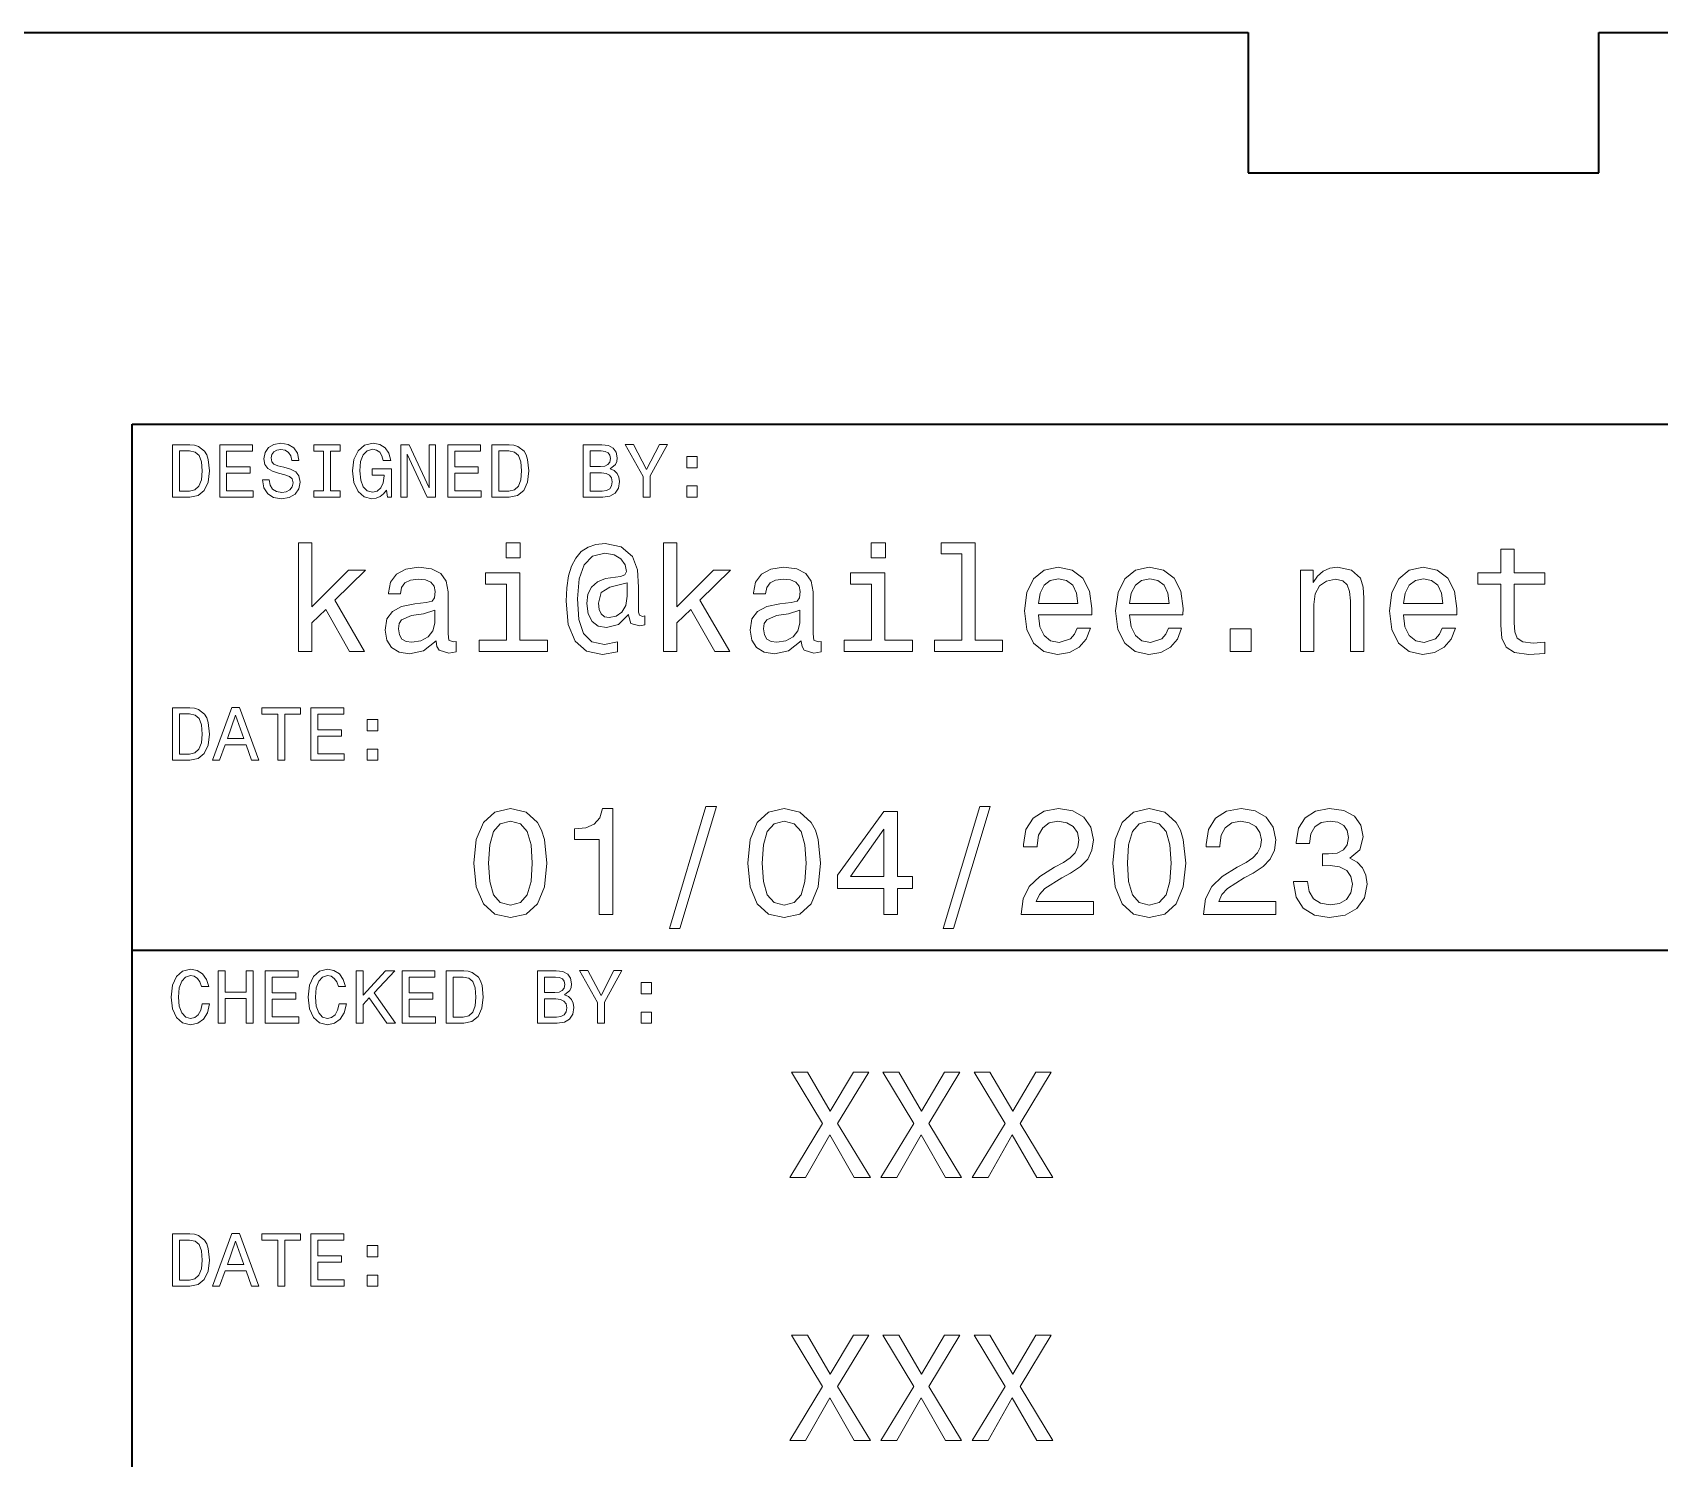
# Model space of a CAD drawing. Extents: x 0 to 1400, y 0 to 600.
# Drawn here: x 1187.16 to 1233.55, y 50.51 to 91.17 of the extents above; entities that cross this region are included whole.
import ezdxf

# ---------------------------------------------------------------- set-up
doc = ezdxf.new("R2010")
doc.units = 0

msp = doc.modelspace()

# ---------------------------------------------------------------- linework, layer by layer
at = {"color": 7, "lineweight": 35}
for p, q in [((1181.822754, 91.171394), (1221.822754, 91.171394)), ((1221.822754, 91.171394), (1221.822754, 87.171394)), ((1231.822754, 87.171394), (1231.822754, 91.171394)), ((1231.822754, 91.171394), (1261.822754, 91.171394)), ((1221.822754, 87.171394), (1231.822754, 87.171394)), ((1190, 20), (1190, 80)), ((1190, 80), (1380, 80)), ((1190, 65), (1235, 65))]:
    msp.add_line(p, q, dxfattribs=at)
at = {"color": 7, "lineweight": 13}
for points in [[(1191.648438, 79.418587), (1191.14917, 79.418587), (1191.14917, 77.918587), (1191.648438, 77.918587), (1191.884033, 77.966141), (1192.059082, 78.110947), (1192.167114, 78.346542), (1192.206055, 78.668587), (1192.171509, 78.997116), (1192.128296, 79.126801), (1192.067749, 79.230545), (1191.8927, 79.371033), (1191.778076, 79.405617)], [(1192.497803, 77.918587), (1193.448853, 77.918587), (1193.448853, 78.100143), (1192.696655, 78.100143), (1192.696655, 78.60807), (1193.366699, 78.60807), (1193.366699, 78.78746), (1192.696655, 78.78746), (1192.696655, 79.23703), (1193.431519, 79.23703), (1193.431519, 79.418587), (1192.497803, 79.418587)], [(1193.911377, 78.413544), (1193.714722, 78.413544), (1193.757935, 78.184441), (1193.865967, 78.015846), (1194.032471, 77.914261), (1194.257202, 77.877518), (1194.479858, 77.912102), (1194.64624, 78.007202), (1194.752197, 78.156342), (1194.791016, 78.353027), (1194.758667, 78.530258), (1194.667847, 78.644814), (1194.520874, 78.720459), (1194.324219, 78.776657), (1194.15564, 78.817719), (1194.04541, 78.865273), (1193.982666, 78.934441), (1193.963257, 79.042503), (1193.982666, 79.139771), (1194.03894, 79.213257), (1194.125366, 79.26297), (1194.244263, 79.280258), (1194.365234, 79.258644), (1194.460327, 79.200287), (1194.523071, 79.103027), (1194.553345, 78.971184), (1194.75, 78.971184), (1194.75, 78.975502), (1194.715454, 79.178673), (1194.613892, 79.329971), (1194.453857, 79.425072), (1194.237793, 79.457489), (1194.043213, 79.425072), (1193.891968, 79.33429), (1193.794678, 79.193802), (1193.760132, 79.012245), (1193.788208, 78.850143), (1193.870361, 78.739914), (1194, 78.666428), (1194.177246, 78.610229), (1194.352295, 78.560516), (1194.484131, 78.51297), (1194.564087, 78.443802), (1194.592163, 78.331413), (1194.566284, 78.216858), (1194.499268, 78.130402), (1194.397705, 78.07637), (1194.265869, 78.059074), (1194.118896, 78.082855), (1194.00647, 78.152016), (1193.935181, 78.264404)], [(1195.45459, 78.100143), (1195.177979, 78.100143), (1195.177979, 77.918587), (1195.930176, 77.918587), (1195.930176, 78.100143), (1195.653442, 78.100143), (1195.653442, 79.23703), (1195.930176, 79.23703), (1195.930176, 79.418587), (1195.177979, 79.418587), (1195.177979, 79.23703), (1195.45459, 79.23703)], [(1197.250732, 78.119598), (1197.287476, 77.918587), (1197.395508, 77.918587), (1197.395508, 78.729103), (1196.848755, 78.729103), (1196.848755, 78.545387), (1197.185913, 78.545387), (1197.185913, 78.532417), (1197.159912, 78.333572), (1197.09082, 78.1866), (1196.984863, 78.093658), (1196.853027, 78.0634), (1196.706055, 78.102303), (1196.591553, 78.219017), (1196.518066, 78.411385), (1196.492065, 78.675072), (1196.515869, 78.9366), (1196.589355, 79.12896), (1196.706055, 79.245674), (1196.863892, 79.286743), (1196.971924, 79.265129), (1197.060547, 79.204613), (1197.125366, 79.103027), (1197.162109, 78.966858), (1197.376099, 78.966858), (1197.319824, 79.174347), (1197.213989, 79.329971), (1197.064819, 79.425072), (1196.876831, 79.459656), (1196.630371, 79.405617), (1196.44458, 79.247841), (1196.325684, 78.999275), (1196.284546, 78.668587), (1196.325684, 78.335732), (1196.44458, 78.087173), (1196.619629, 77.92939), (1196.840088, 77.877518), (1196.963257, 77.894814), (1197.073486, 77.938042), (1197.168579, 78.013687)], [(1197.663574, 77.918587), (1197.842896, 77.918587), (1197.842896, 79.148415), (1198.417847, 77.918587), (1198.64917, 77.918587), (1198.64917, 79.418587), (1198.467529, 79.418587), (1198.467529, 78.188759), (1197.89917, 79.418587), (1197.663574, 79.418587)], [(1199.003662, 77.918587), (1199.95459, 77.918587), (1199.95459, 78.100143), (1199.202393, 78.100143), (1199.202393, 78.60807), (1199.872437, 78.60807), (1199.872437, 78.78746), (1199.202393, 78.78746), (1199.202393, 79.23703), (1199.937378, 79.23703), (1199.937378, 79.418587), (1199.003662, 79.418587)], [(1200.75647, 79.418587), (1200.257202, 79.418587), (1200.257202, 77.918587), (1200.75647, 77.918587), (1200.992065, 77.966141), (1201.167114, 78.110947), (1201.275269, 78.346542), (1201.314087, 78.668587), (1201.279541, 78.997116), (1201.236328, 79.126801), (1201.175781, 79.230545), (1201.000732, 79.371033), (1200.886108, 79.405617)], [(1203.631104, 78.729103), (1203.782471, 78.854469), (1203.821289, 78.938759), (1203.834351, 79.042503), (1203.806152, 79.204613), (1203.721924, 79.321327), (1203.585693, 79.392647), (1203.395508, 79.418587), (1202.861694, 79.418587), (1202.861694, 77.918587), (1203.425781, 77.918587), (1203.626831, 77.948845), (1203.775879, 78.03746), (1203.868896, 78.177956), (1203.901245, 78.368156), (1203.881836, 78.495674), (1203.829956, 78.601585), (1203.745728, 78.67939)], [(1204.774536, 77.918587), (1204.774536, 78.525932), (1205.267334, 79.420746), (1205.04248, 79.420746), (1204.672852, 78.709656), (1204.29895, 79.420746), (1204.059082, 79.420746), (1204.573486, 78.51297), (1204.573486, 77.918587)], [(1191.633301, 79.239189), (1191.797607, 79.206772), (1191.909912, 79.107346), (1191.976929, 78.930115), (1191.998535, 78.668587), (1191.974731, 78.415703), (1191.907837, 78.238472), (1191.793213, 78.132561), (1191.633301, 78.097984), (1191.350098, 78.097984), (1191.350098, 79.239189)], [(1200.741333, 79.239189), (1200.90564, 79.206772), (1201.018066, 79.107346), (1201.084961, 78.930115), (1201.106689, 78.668587), (1201.082886, 78.415703), (1201.015869, 78.238472), (1200.901245, 78.132561), (1200.741333, 78.097984), (1200.458252, 78.097984), (1200.458252, 79.239189)], [(1203.354492, 78.796112), (1203.060547, 78.796112), (1203.060547, 79.239189), (1203.371704, 79.239189), (1203.488525, 79.226227), (1203.570557, 79.187317), (1203.620361, 79.120316), (1203.637573, 79.020889), (1203.618164, 78.921471), (1203.566284, 78.852303), (1203.477661, 78.809074)], [(1205.814087, 78.757202), (1206.112427, 78.757202), (1206.112427, 79.079247), (1205.814087, 79.079247)], [(1203.401978, 78.097984), (1203.060547, 78.097984), (1203.060547, 78.614555), (1203.382568, 78.614555), (1203.518677, 78.599426), (1203.615967, 78.554031), (1203.674316, 78.476227), (1203.693848, 78.363831), (1203.674316, 78.244957), (1203.620361, 78.162827), (1203.529541, 78.113113)], [(1205.814087, 77.918587), (1206.112427, 77.918587), (1206.112427, 78.240631), (1205.814087, 78.240631)], [(1194.742065, 73.520172), (1195.122437, 73.520172), (1195.122437, 74.337173), (1195.520142, 74.721901), (1196.203125, 73.520172), (1196.631104, 73.520172), (1195.779541, 74.985588), (1196.65271, 75.841499), (1196.172852, 75.841499), (1195.122437, 74.795387), (1195.122437, 76.623917), (1194.742065, 76.623917)], [(1201.070557, 76.623917), (1200.668579, 76.623917), (1200.668579, 76.191643), (1201.070557, 76.191643)], [(1204.619507, 74.285301), (1204.619507, 74.536026), (1204.550415, 74.523056), (1204.468262, 74.553314), (1204.442261, 74.644089), (1204.442261, 75.353027), (1204.407715, 75.854469), (1204.269409, 76.226227), (1203.94519, 76.502884), (1203.491333, 76.602303), (1203.227661, 76.57637), (1203.002808, 76.498558), (1202.80835, 76.368874), (1202.65271, 76.187317), (1202.531616, 75.958214), (1202.44519, 75.677231), (1202.393311, 75.340057), (1202.375977, 74.959656), (1202.436523, 74.289627), (1202.631104, 73.814117), (1202.955322, 73.528816), (1203.417847, 73.438042), (1203.841431, 73.507202), (1203.841431, 73.792503), (1203.469727, 73.723343), (1203.110962, 73.796829), (1202.873169, 74.034584), (1202.743408, 74.4366), (1202.70459, 75.020172), (1202.747803, 75.590775), (1202.894775, 75.997116), (1203.132568, 76.243515), (1203.478394, 76.325645), (1203.742065, 76.278099), (1203.936523, 76.165703), (1204.057617, 75.997116), (1204.10083, 75.802589), (1204.053223, 75.707489), (1203.923584, 75.664261), (1203.5, 75.599426), (1203.266479, 75.504318), (1203.0979, 75.357346), (1202.998535, 75.154175), (1202.968262, 74.886169), (1203.007202, 74.596542), (1203.115234, 74.380402), (1203.29248, 74.246399), (1203.525879, 74.203171), (1203.867432, 74.293945), (1204.156982, 74.579247), (1204.156982, 74.553314), (1204.226196, 74.324203), (1204.463989, 74.255043)], [(1205.151245, 73.520172), (1205.531616, 73.520172), (1205.531616, 74.337173), (1205.929321, 74.721901), (1206.612305, 73.520172), (1207.040283, 73.520172), (1206.188721, 74.985588), (1207.06189, 75.841499), (1206.582031, 75.841499), (1205.531616, 74.795387), (1205.531616, 76.623917), (1205.151245, 76.623917)], [(1211.479736, 76.623917), (1211.077759, 76.623917), (1211.077759, 76.191643), (1211.479736, 76.191643)], [(1213.66272, 76.304031), (1213.66272, 73.840057), (1212.880371, 73.840057), (1212.880371, 73.520172), (1214.821289, 73.520172), (1214.821289, 73.840057), (1214.043213, 73.840057), (1214.043213, 76.623917), (1213.066284, 76.623917), (1213.066284, 76.304031)], [(1229.030273, 75.439484), (1229.030273, 74.276657), (1229.056152, 73.900574), (1229.177246, 73.641212), (1229.419312, 73.489914), (1229.829956, 73.438042), (1230.279541, 73.459656), (1230.279541, 73.788185), (1229.950928, 73.762245), (1229.65271, 73.796829), (1229.492798, 73.9049), (1229.423584, 74.086456), (1229.410645, 74.341499), (1229.410645, 75.439484), (1230.279541, 75.439484), (1230.279541, 75.763687), (1229.410645, 75.763687), (1229.410645, 76.44236), (1229.030273, 76.44236), (1229.030273, 75.763687), (1228.373169, 75.763687), (1228.373169, 75.439484)], [(1198.671387, 73.822769), (1198.671387, 73.809799), (1198.692993, 73.662827), (1198.757935, 73.559074), (1199.030151, 73.476944), (1199.242065, 73.511528), (1199.242065, 73.805473), (1199.151245, 73.792503), (1199.030151, 73.848701), (1199.008545, 74.021614), (1199.008545, 75.223343), (1198.956665, 75.530258), (1198.80542, 75.746399), (1198.541748, 75.876083), (1198.169922, 75.92363), (1197.806885, 75.871758), (1197.538818, 75.724785), (1197.370239, 75.495674), (1197.314087, 75.193085), (1197.314087, 75.167145), (1197.655518, 75.167145), (1197.685791, 75.348701), (1197.780884, 75.478386), (1197.936523, 75.556198), (1198.156982, 75.586456), (1198.368774, 75.564842), (1198.520142, 75.5), (1198.610962, 75.387604), (1198.641113, 75.231987), (1198.623901, 75.05043), (1198.554688, 74.959656), (1198.381836, 74.916428), (1198.057617, 74.881844), (1197.685791, 74.804031), (1197.422119, 74.665703), (1197.266479, 74.44957), (1197.218994, 74.129684), (1197.262207, 73.844383), (1197.39624, 73.632561), (1197.612305, 73.498558), (1197.910645, 73.451012), (1198.312622, 73.541786)], [(1201.057617, 73.840057), (1201.057617, 75.763687), (1200.080688, 75.763687), (1200.080688, 75.439484), (1200.677246, 75.439484), (1200.677246, 73.840057), (1199.899048, 73.840057), (1199.899048, 73.520172), (1201.84436, 73.520172), (1201.84436, 73.840057)], [(1209.080688, 73.822769), (1209.080688, 73.809799), (1209.102295, 73.662827), (1209.167114, 73.559074), (1209.439453, 73.476944), (1209.651245, 73.511528), (1209.651245, 73.805473), (1209.560425, 73.792503), (1209.439453, 73.848701), (1209.417847, 74.021614), (1209.417847, 75.223343), (1209.365967, 75.530258), (1209.2146, 75.746399), (1208.950928, 75.876083), (1208.579224, 75.92363), (1208.216064, 75.871758), (1207.94812, 75.724785), (1207.779541, 75.495674), (1207.723267, 75.193085), (1207.723267, 75.167145), (1208.064819, 75.167145), (1208.095093, 75.348701), (1208.190186, 75.478386), (1208.345825, 75.556198), (1208.566284, 75.586456), (1208.778076, 75.564842), (1208.929321, 75.5), (1209.020142, 75.387604), (1209.050415, 75.231987), (1209.033081, 75.05043), (1208.963989, 74.959656), (1208.791016, 74.916428), (1208.466797, 74.881844), (1208.095093, 74.804031), (1207.831421, 74.665703), (1207.675781, 74.44957), (1207.628174, 74.129684), (1207.671387, 73.844383), (1207.80542, 73.632561), (1208.021606, 73.498558), (1208.319824, 73.451012), (1208.721802, 73.541786)], [(1211.466797, 73.840057), (1211.466797, 75.763687), (1210.489868, 75.763687), (1210.489868, 75.439484), (1211.086426, 75.439484), (1211.086426, 73.840057), (1210.30835, 73.840057), (1210.30835, 73.520172), (1212.25354, 73.520172), (1212.25354, 73.840057)], [(1215.841431, 74.570602), (1217.363037, 74.570602), (1217.367432, 74.747841), (1217.298218, 75.244957), (1217.108032, 75.616714), (1216.80542, 75.841499), (1216.403442, 75.92363), (1216.01001, 75.837173), (1215.707397, 75.5951), (1215.512939, 75.201729), (1215.443726, 74.682999), (1215.508545, 74.151299), (1215.703125, 73.762245), (1216.001343, 73.520172), (1216.390503, 73.438042), (1216.727661, 73.494232), (1217.004272, 73.641212), (1217.207397, 73.874641), (1217.324219, 74.185875), (1216.94812, 74.185875), (1216.870239, 74.01297), (1216.757935, 73.883286), (1216.437988, 73.779541), (1216.19165, 73.827087), (1216.005737, 73.978386), (1215.884644, 74.224785), (1215.841431, 74.557632)], [(1218.443726, 74.570602), (1219.965332, 74.570602), (1219.969727, 74.747841), (1219.900513, 75.244957), (1219.710327, 75.616714), (1219.407715, 75.841499), (1219.005737, 75.92363), (1218.612305, 75.837173), (1218.309692, 75.5951), (1218.115234, 75.201729), (1218.046021, 74.682999), (1218.110962, 74.151299), (1218.30542, 73.762245), (1218.60376, 73.520172), (1218.992798, 73.438042), (1219.329956, 73.494232), (1219.606567, 73.641212), (1219.809814, 73.874641), (1219.926514, 74.185875), (1219.550415, 74.185875), (1219.472534, 74.01297), (1219.360229, 73.883286), (1219.040283, 73.779541), (1218.793945, 73.827087), (1218.608032, 73.978386), (1218.486938, 74.224785), (1218.443726, 74.557632)], [(1223.315552, 73.520172), (1223.695923, 73.520172), (1223.695923, 74.860229), (1223.734863, 75.167145), (1223.860229, 75.39193), (1224.054688, 75.530258), (1224.314087, 75.58213), (1224.521606, 75.538902), (1224.651245, 75.422188), (1224.716064, 75.227661), (1224.737671, 74.9683), (1224.737671, 73.520172), (1225.118164, 73.520172), (1225.118164, 75.046112), (1225.10083, 75.353027), (1225.022949, 75.60807), (1224.767944, 75.841499), (1224.370239, 75.92363), (1224.14978, 75.893372), (1223.963989, 75.811241), (1223.803955, 75.672913), (1223.678589, 75.48703), (1223.678589, 75.841499), (1223.315552, 75.841499)], [(1226.250732, 74.570602), (1227.772339, 74.570602), (1227.776611, 74.747841), (1227.707397, 75.244957), (1227.517212, 75.616714), (1227.2146, 75.841499), (1226.812622, 75.92363), (1226.419312, 75.837173), (1226.116699, 75.5951), (1225.922119, 75.201729), (1225.853027, 74.682999), (1225.917847, 74.151299), (1226.112305, 73.762245), (1226.410645, 73.520172), (1226.799683, 73.438042), (1227.136841, 73.494232), (1227.413452, 73.641212), (1227.616699, 73.874641), (1227.733398, 74.185875), (1227.3573, 74.185875), (1227.279541, 74.01297), (1227.167114, 73.883286), (1226.847168, 73.779541), (1226.60083, 73.827087), (1226.414917, 73.978386), (1226.293945, 74.224785), (1226.250732, 74.557632)], [(1204.118164, 75.102303), (1204.074829, 74.83429), (1203.966797, 74.644089), (1203.80249, 74.527374), (1203.608032, 74.492798), (1203.473999, 74.514412), (1203.378906, 74.592216), (1203.318359, 74.721901), (1203.301147, 74.903458), (1203.374634, 75.201729), (1203.625366, 75.357346), (1204.118164, 75.478386)], [(1215.841431, 74.890488), (1215.889038, 75.188759), (1216.005737, 75.409218), (1216.182983, 75.543228), (1216.416382, 75.590775), (1216.645508, 75.543228), (1216.822754, 75.409218), (1216.930786, 75.188759), (1216.969727, 74.890488)], [(1218.443726, 74.890488), (1218.491333, 75.188759), (1218.608032, 75.409218), (1218.785278, 75.543228), (1219.018677, 75.590775), (1219.247803, 75.543228), (1219.425049, 75.409218), (1219.533081, 75.188759), (1219.572021, 74.890488)], [(1226.250732, 74.890488), (1226.298218, 75.188759), (1226.414917, 75.409218), (1226.592163, 75.543228), (1226.825562, 75.590775), (1227.054688, 75.543228), (1227.231934, 75.409218), (1227.339966, 75.188759), (1227.378906, 74.890488)], [(1198.628174, 74.332855), (1198.576294, 74.10807), (1198.437988, 73.935158), (1198.230469, 73.822769), (1197.975464, 73.783859), (1197.811157, 73.805473), (1197.694458, 73.874641), (1197.620972, 73.995674), (1197.599365, 74.164261), (1197.616699, 74.315559), (1197.685791, 74.42363), (1197.962524, 74.54467), (1198.312622, 74.596542), (1198.628174, 74.700287)], [(1209.037476, 74.332855), (1208.985596, 74.10807), (1208.847168, 73.935158), (1208.639771, 73.822769), (1208.384644, 73.783859), (1208.220459, 73.805473), (1208.10376, 73.874641), (1208.030151, 73.995674), (1208.008545, 74.164261), (1208.025879, 74.315559), (1208.095093, 74.42363), (1208.371704, 74.54467), (1208.721802, 74.596542), (1209.037476, 74.700287)], [(1221.309814, 73.520172), (1221.90625, 73.520172), (1221.90625, 74.164261), (1221.309814, 74.164261)], [(1191.648438, 71.918587), (1191.14917, 71.918587), (1191.14917, 70.418587), (1191.648438, 70.418587), (1191.884033, 70.466141), (1192.059082, 70.610947), (1192.167114, 70.846542), (1192.206055, 71.168587), (1192.171509, 71.497116), (1192.128296, 71.626801), (1192.067749, 71.730545), (1191.8927, 71.871033), (1191.778076, 71.905617)], [(1192.294678, 70.418587), (1192.49353, 70.418587), (1192.651245, 70.859512), (1193.25, 70.859512), (1193.407837, 70.418587), (1193.610962, 70.418587), (1193.062012, 71.920746), (1192.841553, 71.920746)], [(1194.153442, 70.418587), (1194.352295, 70.418587), (1194.352295, 71.73703), (1194.806152, 71.73703), (1194.806152, 71.918587), (1193.697388, 71.918587), (1193.697388, 71.73703), (1194.153442, 71.73703)], [(1195.100098, 70.418587), (1196.051147, 70.418587), (1196.051147, 70.600143), (1195.29895, 70.600143), (1195.29895, 71.10807), (1195.968994, 71.10807), (1195.968994, 71.28746), (1195.29895, 71.28746), (1195.29895, 71.73703), (1196.033813, 71.73703), (1196.033813, 71.918587), (1195.100098, 71.918587)], [(1191.633301, 71.739189), (1191.797607, 71.706772), (1191.909912, 71.607346), (1191.976929, 71.430115), (1191.998535, 71.168587), (1191.974731, 70.915703), (1191.907837, 70.738472), (1191.793213, 70.632561), (1191.633301, 70.597984), (1191.350098, 70.597984), (1191.350098, 71.739189)], [(1192.720459, 71.043228), (1192.951782, 71.704613), (1193.182983, 71.043228)], [(1196.706055, 71.257202), (1197.004272, 71.257202), (1197.004272, 71.579247), (1196.706055, 71.579247)], [(1196.706055, 70.418587), (1197.004272, 70.418587), (1197.004272, 70.740631), (1196.706055, 70.740631)], [(1199.747925, 67.485588), (1199.812744, 66.806915), (1200.015869, 66.322769), (1200.340088, 66.028816), (1200.789673, 65.933716), (1201.234863, 66.028816), (1201.559082, 66.322769), (1201.757935, 66.806915), (1201.827148, 67.485588), (1201.757935, 68.159943), (1201.675903, 68.427956), (1201.559082, 68.648415), (1201.234863, 68.94236), (1200.789673, 69.041786), (1200.340088, 68.94236), (1200.015869, 68.644089), (1199.812744, 68.159943)], [(1200.162842, 67.485588), (1200.19751, 68.008644), (1200.305542, 68.384727), (1200.5, 68.605186), (1200.789673, 68.682999), (1201.074951, 68.605186), (1201.269531, 68.384727), (1201.377563, 68.008644), (1201.412109, 67.485588), (1201.377563, 66.958214), (1201.269531, 66.58213), (1201.074951, 66.361671), (1200.789673, 66.288185), (1200.5, 66.361671), (1200.305542, 66.58213), (1200.19751, 66.958214)], [(1203.314209, 66.020172), (1203.70752, 66.020172), (1203.70752, 69.041786), (1203.413574, 69.041786), (1203.335815, 68.778099), (1203.180176, 68.600861), (1202.942383, 68.497116), (1202.613892, 68.462532), (1202.613892, 68.155617), (1203.314209, 68.155617)], [(1205.319946, 65.618156), (1205.618164, 65.618156), (1206.664307, 69.102303), (1206.361694, 69.102303)], [(1207.55481, 67.485588), (1207.619629, 66.806915), (1207.822876, 66.322769), (1208.146973, 66.028816), (1208.596558, 65.933716), (1209.04187, 66.028816), (1209.366089, 66.322769), (1209.564941, 66.806915), (1209.634033, 67.485588), (1209.564941, 68.159943), (1209.482788, 68.427956), (1209.366089, 68.648415), (1209.04187, 68.94236), (1208.596558, 69.041786), (1208.146973, 68.94236), (1207.822876, 68.644089), (1207.619629, 68.159943)], [(1207.969849, 67.485588), (1208.004395, 68.008644), (1208.112427, 68.384727), (1208.307007, 68.605186), (1208.596558, 68.682999), (1208.881958, 68.605186), (1209.076416, 68.384727), (1209.184448, 68.008644), (1209.219116, 67.485588), (1209.184448, 66.958214), (1209.076416, 66.58213), (1208.881958, 66.361671), (1208.596558, 66.288185), (1208.307007, 66.361671), (1208.112427, 66.58213), (1208.004395, 66.958214)], [(1211.436646, 66.020172), (1211.825684, 66.020172), (1211.825684, 66.763687), (1212.253662, 66.763687), (1212.253662, 67.109512), (1211.825684, 67.109512), (1211.825684, 68.95533), (1211.432373, 68.95533), (1210.118164, 67.144089), (1210.118164, 66.763687), (1211.436646, 66.763687)], [(1213.126831, 65.618156), (1213.425171, 65.618156), (1214.471191, 69.102303), (1214.168701, 69.102303)], [(1215.348755, 66.020172), (1217.410767, 66.020172), (1217.410767, 66.39193), (1215.781006, 66.39193), (1215.871826, 66.5951), (1216.027466, 66.763687), (1216.507202, 67.070602), (1216.762329, 67.200287), (1217.047607, 67.386169), (1217.250732, 67.602303), (1217.367432, 67.857346), (1217.410767, 68.146973), (1217.33728, 68.510086), (1217.134033, 68.795387), (1216.822876, 68.976944), (1216.420776, 69.041786), (1216.005859, 68.9683), (1215.690308, 68.765129), (1215.487061, 68.440918), (1215.417969, 68.01297), (1215.417969, 67.952446), (1215.811279, 67.952446), (1215.811279, 67.98703), (1215.85022, 68.280975), (1215.966919, 68.497116), (1216.152832, 68.635445), (1216.39917, 68.682999), (1216.649902, 68.639771), (1216.835815, 68.5317), (1216.956787, 68.363113), (1217, 68.151299), (1216.969849, 67.952446), (1216.887695, 67.783859), (1216.74939, 67.636887), (1216.559082, 67.507202), (1216.304077, 67.368874), (1215.880493, 67.100861), (1215.582153, 66.815559), (1215.404907, 66.469742), (1215.348755, 66.033142)], [(1217.963989, 67.485588), (1218.028931, 66.806915), (1218.232056, 66.322769), (1218.556274, 66.028816), (1219.005859, 65.933716), (1219.45105, 66.028816), (1219.775269, 66.322769), (1219.974121, 66.806915), (1220.043335, 67.485588), (1219.974121, 68.159943), (1219.891968, 68.427956), (1219.775269, 68.648415), (1219.45105, 68.94236), (1219.005859, 69.041786), (1218.556274, 68.94236), (1218.232056, 68.644089), (1218.028931, 68.159943)], [(1218.379028, 67.485588), (1218.413574, 68.008644), (1218.521729, 68.384727), (1218.716187, 68.605186), (1219.005859, 68.682999), (1219.291138, 68.605186), (1219.485596, 68.384727), (1219.59375, 68.008644), (1219.628296, 67.485588), (1219.59375, 66.958214), (1219.485596, 66.58213), (1219.291138, 66.361671), (1219.005859, 66.288185), (1218.716187, 66.361671), (1218.521729, 66.58213), (1218.413574, 66.958214)], [(1220.553345, 66.020172), (1222.615356, 66.020172), (1222.615356, 66.39193), (1220.985596, 66.39193), (1221.076416, 66.5951), (1221.232056, 66.763687), (1221.711914, 67.070602), (1221.966919, 67.200287), (1222.252197, 67.386169), (1222.455444, 67.602303), (1222.572144, 67.857346), (1222.615356, 68.146973), (1222.54187, 68.510086), (1222.338623, 68.795387), (1222.027466, 68.976944), (1221.625366, 69.041786), (1221.210449, 68.9683), (1220.894897, 68.765129), (1220.69165, 68.440918), (1220.622559, 68.01297), (1220.622559, 67.952446), (1221.015869, 67.952446), (1221.015869, 67.98703), (1221.05481, 68.280975), (1221.171509, 68.497116), (1221.357422, 68.635445), (1221.60376, 68.682999), (1221.854492, 68.639771), (1222.040405, 68.5317), (1222.161377, 68.363113), (1222.204712, 68.151299), (1222.174438, 67.952446), (1222.092285, 67.783859), (1221.953979, 67.636887), (1221.763794, 67.507202), (1221.508667, 67.368874), (1221.085083, 67.100861), (1220.786743, 66.815559), (1220.609619, 66.469742), (1220.553345, 66.033142)], [(1223.121094, 66.962532), (1223.121094, 66.932274), (1223.190308, 66.517288), (1223.393433, 66.206055), (1223.713257, 66.007202), (1224.136963, 65.933716), (1224.586548, 66.007202), (1224.923706, 66.197403), (1225.139771, 66.5), (1225.217651, 66.889046), (1225.183105, 67.144089), (1225.087891, 67.351585), (1224.932373, 67.511528), (1224.724854, 67.628242), (1225.005859, 67.861671), (1225.105225, 68.233429), (1225.040405, 68.570602), (1224.854492, 68.825645), (1224.55188, 68.985588), (1224.136963, 69.041786), (1223.747925, 68.972626), (1223.449585, 68.782417), (1223.255127, 68.479828), (1223.190308, 68.077812), (1223.190308, 68.047546), (1223.574951, 68.047546), (1223.609619, 68.324203), (1223.721924, 68.523056), (1223.903564, 68.644089), (1224.158569, 68.687317), (1224.383301, 68.65274), (1224.547607, 68.561958), (1224.646973, 68.414986), (1224.685913, 68.216141), (1224.646973, 68.004318), (1224.543335, 67.861671), (1224.361694, 67.775215), (1224.115356, 67.749275), (1223.946777, 67.753601), (1223.946777, 67.412102), (1224.158569, 67.420746), (1224.430908, 67.381844), (1224.634033, 67.278099), (1224.755127, 67.109512), (1224.79834, 66.889046), (1224.750732, 66.638329), (1224.625366, 66.452446), (1224.426514, 66.335732), (1224.162842, 66.296829), (1223.890503, 66.340057), (1223.69165, 66.469742), (1223.566284, 66.677231), (1223.518799, 66.962532)], [(1210.481323, 67.109512), (1211.436646, 68.453888), (1211.436646, 67.109512)], [(1192.000732, 63.476223), (1191.95752, 63.294666), (1191.886108, 63.164986), (1191.786743, 63.085014), (1191.670044, 63.059078), (1191.529541, 63.09798), (1191.419312, 63.214695), (1191.345825, 63.4049), (1191.322021, 63.668587), (1191.345825, 63.930115), (1191.417114, 64.122475), (1191.527344, 64.239189), (1191.670044, 64.280258), (1191.773804, 64.258644), (1191.862427, 64.198128), (1191.931519, 64.100861), (1191.979126, 63.966858), (1192.184448, 63.966858), (1192.119629, 64.172188), (1192.007202, 64.327812), (1191.85376, 64.425072), (1191.670044, 64.459656), (1191.440918, 64.405617), (1191.265869, 64.254318), (1191.153442, 64.00576), (1191.114502, 63.668587), (1191.153442, 63.331409), (1191.265869, 63.082851), (1191.440918, 62.929394), (1191.670044, 62.877522), (1191.871094, 62.918587), (1192.033081, 63.033138), (1192.147705, 63.22118), (1192.208252, 63.476223)], [(1192.450317, 62.918587), (1192.651245, 62.918587), (1192.651245, 63.623199), (1193.252197, 63.623199), (1193.252197, 62.918587), (1193.45105, 62.918587), (1193.45105, 64.418587), (1193.252197, 64.418587), (1193.252197, 63.806915), (1192.651245, 63.806915), (1192.651245, 64.418587), (1192.450317, 64.418587)], [(1193.79895, 62.918587), (1194.75, 62.918587), (1194.75, 63.100143), (1193.997803, 63.100143), (1193.997803, 63.608067), (1194.667847, 63.608067), (1194.667847, 63.787464), (1193.997803, 63.787464), (1193.997803, 64.23703), (1194.732666, 64.23703), (1194.732666, 64.418587), (1193.79895, 64.418587)], [(1195.904175, 63.476223), (1195.860962, 63.294666), (1195.789673, 63.164986), (1195.690186, 63.085014), (1195.573486, 63.059078), (1195.432983, 63.09798), (1195.322754, 63.214695), (1195.249268, 63.4049), (1195.225464, 63.668587), (1195.249268, 63.930115), (1195.320557, 64.122475), (1195.430786, 64.239189), (1195.573486, 64.280258), (1195.677246, 64.258644), (1195.765869, 64.198128), (1195.834961, 64.100861), (1195.882568, 63.966858), (1196.087891, 63.966858), (1196.023071, 64.172188), (1195.910645, 64.327812), (1195.757202, 64.425072), (1195.573486, 64.459656), (1195.34436, 64.405617), (1195.169312, 64.254318), (1195.056885, 64.00576), (1195.018066, 63.668587), (1195.056885, 63.331409), (1195.169312, 63.082851), (1195.34436, 62.929394), (1195.573486, 62.877522), (1195.774536, 62.918587), (1195.936646, 63.033138), (1196.051147, 63.22118), (1196.111694, 63.476223)], [(1196.386108, 62.918587), (1196.584961, 62.918587), (1196.584961, 63.45245), (1196.762207, 63.642651), (1197.265869, 62.918587), (1197.507935, 62.918587), (1196.90271, 63.787464), (1197.490601, 64.418587), (1197.226929, 64.418587), (1196.584961, 63.724781), (1196.584961, 64.418587), (1196.386108, 64.418587)], [(1197.702393, 62.918587), (1198.653442, 62.918587), (1198.653442, 63.100143), (1197.901245, 63.100143), (1197.901245, 63.608067), (1198.571289, 63.608067), (1198.571289, 63.787464), (1197.901245, 63.787464), (1197.901245, 64.23703), (1198.636108, 64.23703), (1198.636108, 64.418587), (1197.702393, 64.418587)], [(1199.455322, 64.418587), (1198.956055, 64.418587), (1198.956055, 62.918587), (1199.455322, 62.918587), (1199.690918, 62.966137), (1199.865967, 63.11095), (1199.974121, 63.346542), (1200.012939, 63.668587), (1199.978394, 63.997116), (1199.935181, 64.126801), (1199.874634, 64.230545), (1199.699585, 64.371033), (1199.584961, 64.405617)], [(1199.440186, 64.239189), (1199.604492, 64.206772), (1199.716919, 64.107346), (1199.783813, 63.930115), (1199.80542, 63.668587), (1199.781738, 63.415707), (1199.714722, 63.238472), (1199.600098, 63.132565), (1199.440186, 63.09798), (1199.157104, 63.09798), (1199.157104, 64.239189)], [(1202.329956, 63.729107), (1202.481323, 63.854465), (1202.520142, 63.938759), (1202.533203, 64.042503), (1202.505005, 64.204613), (1202.420776, 64.321327), (1202.284546, 64.392647), (1202.09436, 64.418587), (1201.560547, 64.418587), (1201.560547, 62.918587), (1202.124634, 62.918587), (1202.325684, 62.948845), (1202.474731, 63.037464), (1202.567749, 63.177952), (1202.600098, 63.368153), (1202.580688, 63.495678), (1202.528809, 63.601585), (1202.44458, 63.679394)], [(1202.053345, 63.796108), (1201.759399, 63.796108), (1201.759399, 64.239189), (1202.070557, 64.239189), (1202.187378, 64.226227), (1202.269409, 64.187317), (1202.319214, 64.120316), (1202.336426, 64.020889), (1202.317017, 63.921467), (1202.265137, 63.852303), (1202.176514, 63.809078)], [(1203.473389, 62.918587), (1203.473389, 63.525936), (1203.966187, 64.420746), (1203.741333, 64.420746), (1203.371704, 63.709652), (1202.997803, 64.420746), (1202.757935, 64.420746), (1203.272339, 63.512966), (1203.272339, 62.918587)], [(1204.512939, 63.757202), (1204.811279, 63.757202), (1204.811279, 64.079247), (1204.512939, 64.079247)], [(1202.10083, 63.09798), (1201.759399, 63.09798), (1201.759399, 63.614552), (1202.081421, 63.614552), (1202.217529, 63.599422), (1202.314819, 63.554035), (1202.373169, 63.476223), (1202.3927, 63.363831), (1202.373169, 63.244957), (1202.319214, 63.162823), (1202.228394, 63.11311)], [(1204.512939, 62.918587), (1204.811279, 62.918587), (1204.811279, 63.240631), (1204.512939, 63.240631)], [(1208.752197, 58.520172), (1209.206055, 58.520172), (1209.893433, 59.734871), (1210.593628, 58.520172), (1211.05188, 58.520172), (1210.113892, 60.0634), (1211.004395, 61.524494), (1210.567749, 61.524494), (1209.906372, 60.413544), (1209.257935, 61.524494), (1208.804077, 61.524494), (1209.690186, 60.059078)], [(1211.354492, 58.520172), (1211.80835, 58.520172), (1212.495728, 59.734871), (1213.195923, 58.520172), (1213.654175, 58.520172), (1212.716187, 60.0634), (1213.606689, 61.524494), (1213.170044, 61.524494), (1212.508667, 60.413544), (1211.860229, 61.524494), (1211.406372, 61.524494), (1212.29248, 60.059078)], [(1213.956787, 58.520172), (1214.410645, 58.520172), (1215.098022, 59.734871), (1215.79834, 58.520172), (1216.25647, 58.520172), (1215.318481, 60.0634), (1216.208984, 61.524494), (1215.772339, 61.524494), (1215.110962, 60.413544), (1214.462524, 61.524494), (1214.008667, 61.524494), (1214.894775, 60.059078)], [(1191.648438, 56.918587), (1191.14917, 56.918587), (1191.14917, 55.418587), (1191.648438, 55.418587), (1191.884033, 55.466137), (1192.059082, 55.61095), (1192.167114, 55.846542), (1192.206055, 56.168587), (1192.171509, 56.497116), (1192.128296, 56.626801), (1192.067749, 56.730545), (1191.8927, 56.871037), (1191.778076, 56.905617)], [(1191.633301, 56.739193), (1191.797607, 56.706772), (1191.909912, 56.607349), (1191.976929, 56.430115), (1191.998535, 56.168587), (1191.974731, 55.915707), (1191.907837, 55.738472), (1191.793213, 55.632565), (1191.633301, 55.59798), (1191.350098, 55.59798), (1191.350098, 56.739193)], [(1192.294678, 55.418587), (1192.49353, 55.418587), (1192.651245, 55.859509), (1193.25, 55.859509), (1193.407837, 55.418587), (1193.610962, 55.418587), (1193.062012, 56.92075), (1192.841553, 56.92075)], [(1192.720459, 56.043228), (1192.951782, 56.704609), (1193.182983, 56.043228)], [(1194.153442, 55.418587), (1194.352295, 55.418587), (1194.352295, 56.73703), (1194.806152, 56.73703), (1194.806152, 56.918587), (1193.697388, 56.918587), (1193.697388, 56.73703), (1194.153442, 56.73703)], [(1195.100098, 55.418587), (1196.051147, 55.418587), (1196.051147, 55.600143), (1195.29895, 55.600143), (1195.29895, 56.108067), (1195.968994, 56.108067), (1195.968994, 56.287464), (1195.29895, 56.287464), (1195.29895, 56.73703), (1196.033813, 56.73703), (1196.033813, 56.918587), (1195.100098, 56.918587)], [(1196.706055, 56.257202), (1197.004272, 56.257202), (1197.004272, 56.57925), (1196.706055, 56.57925)], [(1196.706055, 55.418587), (1197.004272, 55.418587), (1197.004272, 55.740631), (1196.706055, 55.740631)], [(1208.752197, 51.020172), (1209.206055, 51.020172), (1209.893433, 52.234871), (1210.593628, 51.020172), (1211.05188, 51.020172), (1210.113892, 52.5634), (1211.004395, 54.024494), (1210.567749, 54.024494), (1209.906372, 52.913544), (1209.257935, 54.024494), (1208.804077, 54.024494), (1209.690186, 52.559078)], [(1211.354492, 51.020172), (1211.80835, 51.020172), (1212.495728, 52.234871), (1213.195923, 51.020172), (1213.654175, 51.020172), (1212.716187, 52.5634), (1213.606689, 54.024494), (1213.170044, 54.024494), (1212.508667, 52.913544), (1211.860229, 54.024494), (1211.406372, 54.024494), (1212.29248, 52.559078)], [(1213.956787, 51.020172), (1214.410645, 51.020172), (1215.098022, 52.234871), (1215.79834, 51.020172), (1216.25647, 51.020172), (1215.318481, 52.5634), (1216.208984, 54.024494), (1215.772339, 54.024494), (1215.110962, 52.913544), (1214.462524, 54.024494), (1214.008667, 54.024494), (1214.894775, 52.559078)]]:
    msp.add_lwpolyline(points, close=True, dxfattribs=at)

doc.saveas('drawing.dxf')
